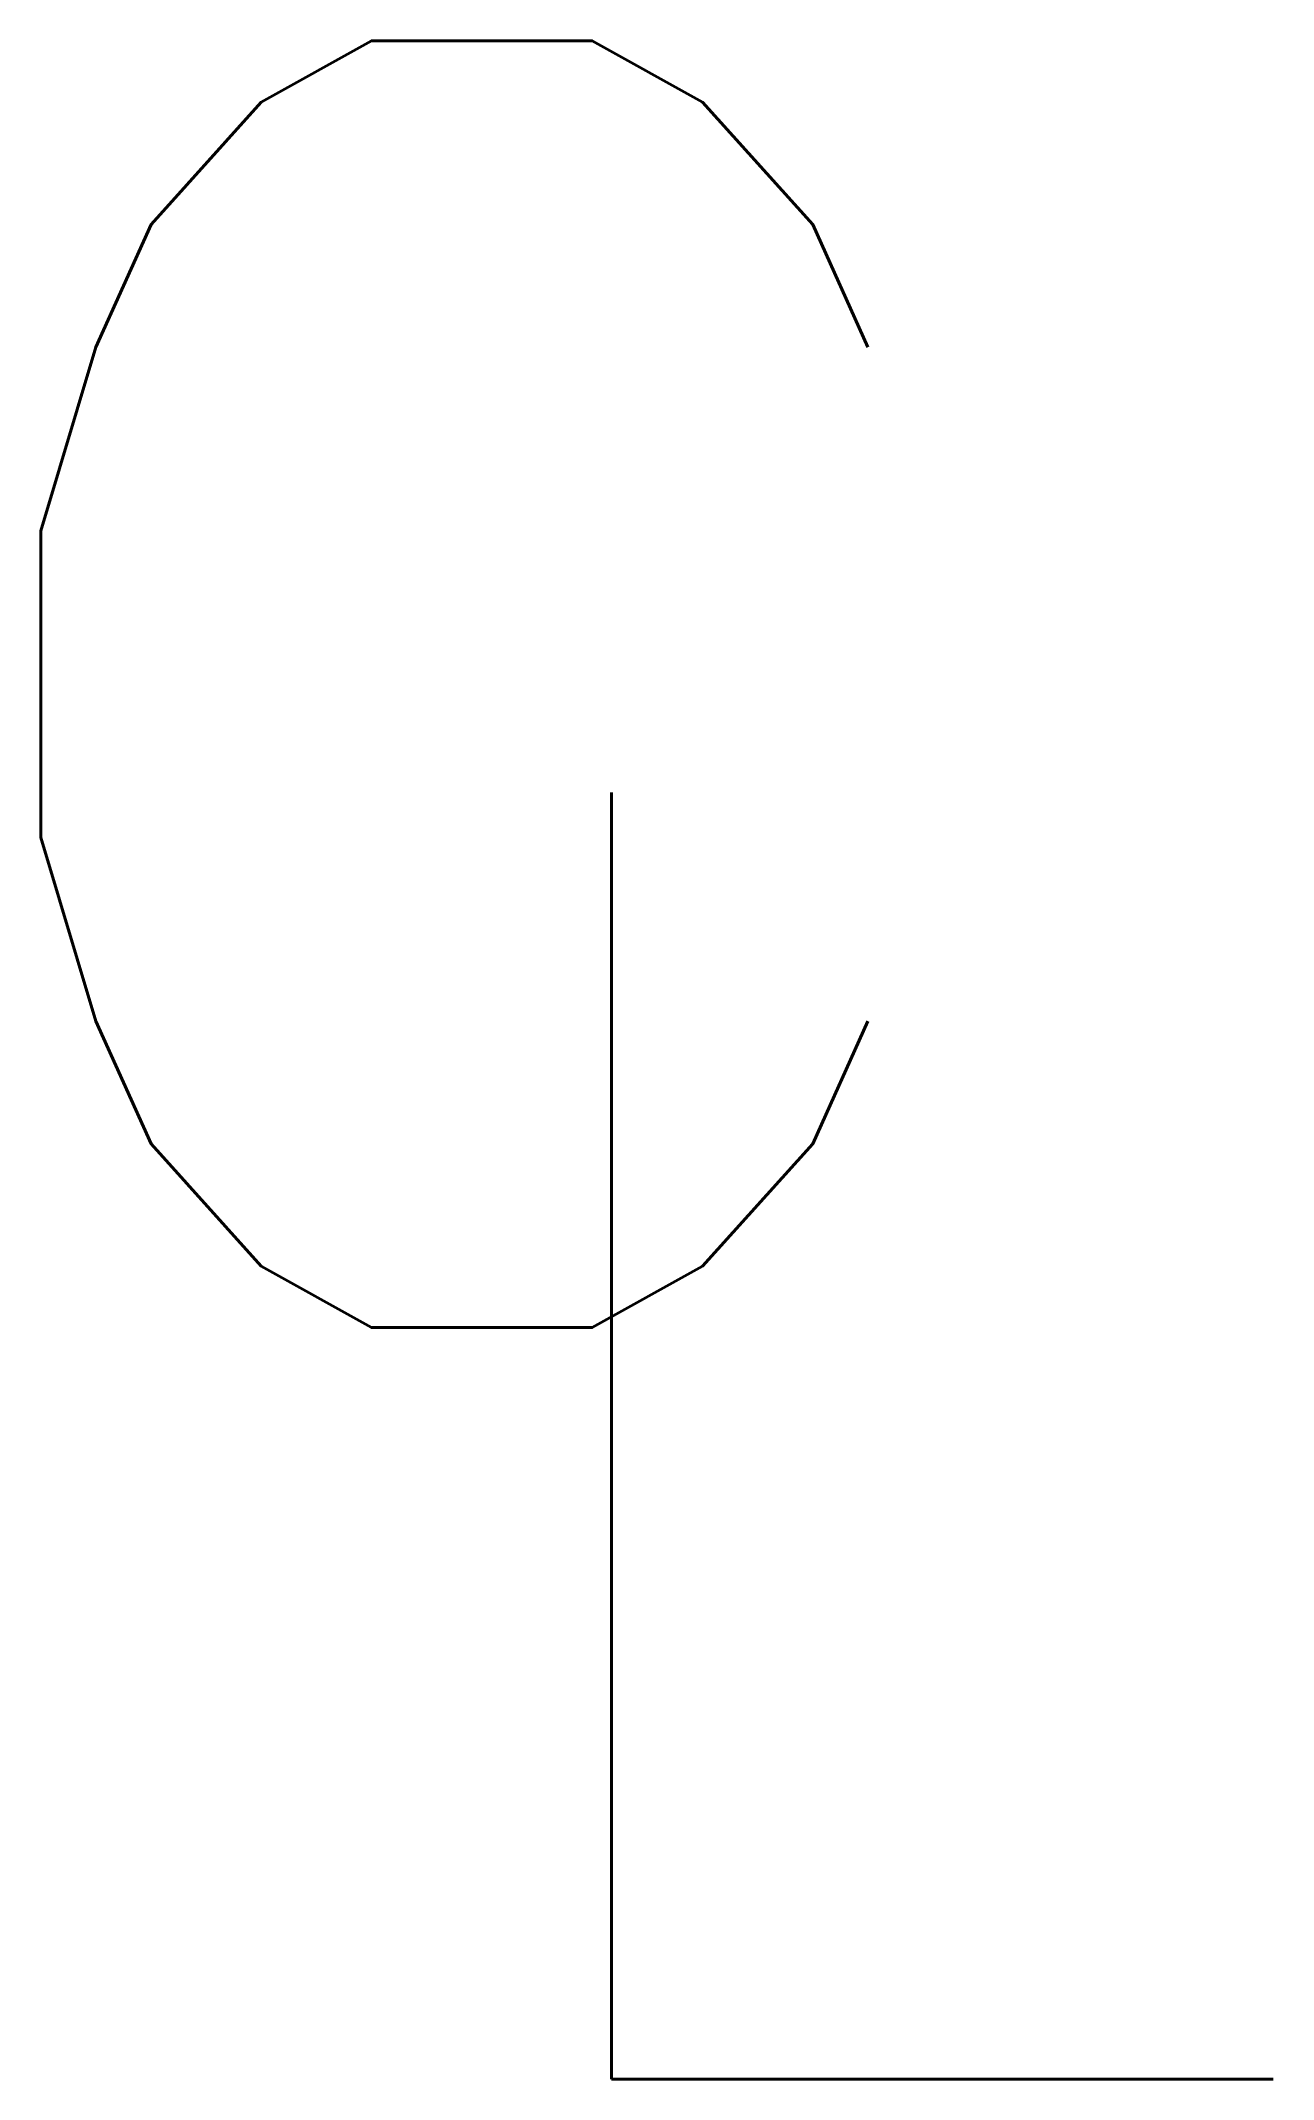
# Model space of a CAD drawing. Header units: metres. Extents: x 31.49913 to 31.50085, y 52.37729 to 52.38014.
import ezdxf
from ezdxf.enums import TextEntityAlignment as Align

# ---------------------------------------------------------------- set-up
doc = ezdxf.new("R2010")
doc.units = ezdxf.units.M
doc.header["$MEASUREMENT"] = 0
doc.styles.get("Standard").update_dxf_attribs({"font": 'Simplex.shx'})

msp = doc.modelspace()

# ---------------------------------------------------------------- texts
at = {"color": 3, "linetype": 'Continuous'}
for s, p in [('C', (31.4988954, 52.3777988)), ('L', (31.4996169, 52.3767474))]:
    msp.add_text(s, height=0.0018, dxfattribs=at).set_placement(p, align=Align.BOTTOM_LEFT)

doc.saveas('drawing.dxf')
